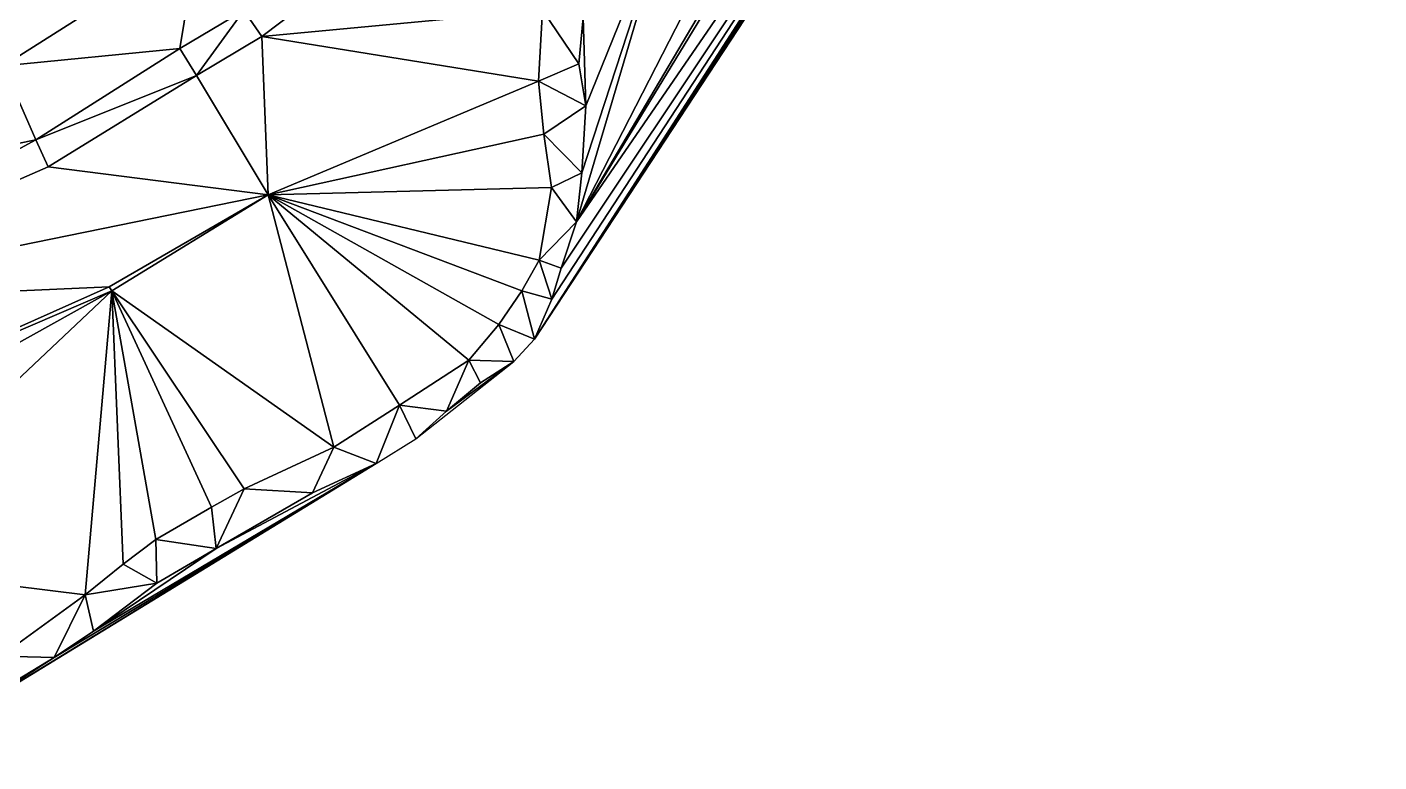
# Model space of a CAD drawing. Header units: millimetres. Extents: x 279405 to 280904, y 534349 to 535918.
# Drawn here: x 280528.1 to 280852.7, y 534413.9 to 534590.3 of the extents above; entities that cross this region are included whole.
import ezdxf

# ---------------------------------------------------------------- set-up
doc = ezdxf.new("R2010")
doc.units = ezdxf.units.MM
doc.layers.add('Карьер_конец_отработки', color=1, linetype='Continuous')

msp = doc.modelspace()

# ---------------------------------------------------------------- linework, layer by layer
at = {"layer": 'Карьер_конец_отработки', "color": 21, "true_color": 0xff914f}
for points in [[(280852.676625, 534824.021549, 106.02495), (280843.201894, 534809.782047, 105.919491), (280649.930165, 534515.382328, 100.230335), (280852.676625, 534824.021549, 106.02495)], [(280843.201894, 534809.782047, 105.919491), (280834.188344, 534796.457676, 102.614223), (280649.930165, 534515.382328, 100.230335), (280843.201894, 534809.782047, 105.919491)], [(280834.188344, 534796.457676, 102.614223), (280828.239125, 534787.663212, 103.016047), (280649.930165, 534515.382328, 100.230335), (280834.188344, 534796.457676, 102.614223)], [(280828.239125, 534787.663212, 103.016047), (280820.776357, 534776.631168, 105.247966), (280649.930165, 534515.382328, 100.230335), (280828.239125, 534787.663212, 103.016047)], [(280820.776357, 534776.631168, 105.247966), (280813.092397, 534765.467685, 105.770556), (280649.930165, 534515.382328, 100.230335), (280820.776357, 534776.631168, 105.247966)], [(280813.092397, 534765.467685, 105.770556), (280803.078359, 534751.188358, 105.594301), (280649.930165, 534515.382328, 100.230335), (280813.092397, 534765.467685, 105.770556)], [(280803.078359, 534751.188358, 105.594301), (280800.784902, 534747.918155, 104.341974), (280649.930165, 534515.382328, 100.230335), (280803.078359, 534751.188358, 105.594301)], [(280800.784902, 534747.918155, 104.341974), (280792.927113, 534736.713382, 102.855258), (280649.930165, 534515.382328, 100.230335), (280800.784902, 534747.918155, 104.341974)], [(280792.927113, 534736.713382, 102.855258), (280788.498403, 534730.573337, 103.031914), (280649.930165, 534515.382328, 100.230335), (280792.927113, 534736.713382, 102.855258)], [(280788.498403, 534730.573337, 103.031914), (280654.132802, 534524.980289, 100.878718), (280649.930165, 534515.382328, 100.230335), (280788.498403, 534730.573337, 103.031914)], [(280654.132802, 534524.980289, 100.878718), (280788.498403, 534730.573337, 103.031914), (280656.369252, 534532.433292, 101.269347), (280654.132802, 534524.980289, 100.878718)], [(280660.065541, 534543.527042, 101.815254), (280656.369252, 534532.433292, 101.269347), (280788.498403, 534730.573337, 103.031914), (280660.065541, 534543.527042, 101.815254)], [(280736.675038, 534669.430362, 96.173808), (280660.065541, 534543.527042, 101.815254), (280788.498403, 534730.573337, 103.031914), (280736.675038, 534669.430362, 96.173808)], [(280736.675038, 534669.430362, 96.173808), (280730.92455, 534663.53281, 96.247979), (280660.065541, 534543.527042, 101.815254), (280736.675038, 534669.430362, 96.173808)], [(280730.92455, 534663.53281, 96.247979), (280713.995961, 534648.793857, 101.161641), (280660.065541, 534543.527042, 101.815254), (280730.92455, 534663.53281, 96.247979)], [(280713.995961, 534648.793857, 101.161641), (280684.637074, 534626.584171, 102.849197), (280660.065541, 534543.527042, 101.815254), (280713.995961, 534648.793857, 101.161641)], [(280661.315297, 534555.260746, 102.448939), (280660.065541, 534543.527042, 101.815254), (280684.637074, 534626.584171, 102.849197), (280661.315297, 534555.260746, 102.448939)], [(280662.244618, 534571.382816, 103.106688), (280661.315297, 534555.260746, 102.448939), (280684.637074, 534626.584171, 102.849197), (280662.244618, 534571.382816, 103.106688)], [(280661.646596, 534592.598697, 103.048519), (280662.244618, 534571.382816, 103.106688), (280684.637074, 534626.584171, 102.849197), (280661.646596, 534592.598697, 103.048519)], [(280584.499989, 534588.000004, 88), (280627.499989, 534620.500004, 88), (280580.188466, 534594.258671, 77.999998), (280584.499989, 534588.000004, 88)], [(280651.873036, 534594.332645, 88.10939), (280627.499989, 534620.500004, 88), (280584.499989, 534588.000004, 88), (280651.873036, 534594.332645, 88.10939)], [(280522.499989, 534581.000004, 77.999998), (280568.999989, 534610.500004, 77.999998), (280515.499989, 534594.000004, 63.999998), (280522.499989, 534581.000004, 77.999998)], [(280564.838124, 534585.151371, 77.999998), (280568.999989, 534610.500004, 77.999998), (280522.499989, 534581.000004, 77.999998), (280564.838124, 534585.151371, 77.999998)], [(280580.188466, 534594.258671, 77.999998), (280568.999989, 534610.500004, 77.999998), (280564.838124, 534585.151371, 77.999998), (280580.188466, 534594.258671, 77.999998)], [(280568.819203, 534578.677433, 88), (280580.188466, 534594.258671, 77.999998), (280564.838124, 534585.151371, 77.999998), (280568.819203, 534578.677433, 88)], [(280584.499989, 534588.000004, 88), (280580.188466, 534594.258671, 77.999998), (280568.819203, 534578.677433, 88), (280584.499989, 534588.000004, 88)], [(280650.942738, 534577.30402, 88.149635), (280651.873036, 534594.332645, 88.10939), (280584.499989, 534588.000004, 88), (280650.942738, 534577.30402, 88.149635)], [(280660.552113, 534581.455326, 103.077456), (280651.873036, 534594.332645, 88.10939), (280650.942738, 534577.30402, 88.149635), (280660.552113, 534581.455326, 103.077456)], [(280660.552113, 534581.455326, 103.077456), (280661.646596, 534592.598697, 103.048519), (280651.873036, 534594.332645, 88.10939), (280660.552113, 534581.455326, 103.077456)], [(280662.244618, 534571.382816, 103.106688), (280661.646596, 534592.598697, 103.048519), (280660.552113, 534581.455326, 103.077456), (280662.244618, 534571.382816, 103.106688)], [(280585.999989, 534550.000004, 88), (280584.499989, 534588.000004, 88), (280568.819203, 534578.677433, 88), (280585.999989, 534550.000004, 88)], [(280585.999989, 534550.000004, 88), (280650.942738, 534577.30402, 88.149635), (280584.499989, 534588.000004, 88), (280585.999989, 534550.000004, 88)], [(280530.24706, 534563.234867, 77.999998), (280564.838124, 534585.151371, 77.999998), (280522.499989, 534581.000004, 77.999998), (280530.24706, 534563.234867, 77.999998)], [(280568.819203, 534578.677433, 88), (280564.838124, 534585.151371, 77.999998), (280530.24706, 534563.234867, 77.999998), (280568.819203, 534578.677433, 88)], [(280662.244618, 534571.382816, 103.106688), (280660.552113, 534581.455326, 103.077456), (280650.942738, 534577.30402, 88.149635), (280662.244618, 534571.382816, 103.106688)], [(280530.24706, 534563.234867, 77.999998), (280522.499989, 534581.000004, 77.999998), (280447.999989, 534546.500004, 77.999998), (280530.24706, 534563.234867, 77.999998)], [(280533.174062, 534556.757999, 84.57), (280568.819203, 534578.677433, 88), (280530.24706, 534563.234867, 77.999998), (280533.174062, 534556.757999, 84.57)], [(280585.999989, 534550.000004, 88), (280568.819203, 534578.677433, 88), (280533.174062, 534556.757999, 84.57), (280585.999989, 534550.000004, 88)], [(280652.188954, 534564.593143, 88.390707), (280650.942738, 534577.30402, 88.149635), (280585.999989, 534550.000004, 88), (280652.188954, 534564.593143, 88.390707)], [(280652.188954, 534564.593143, 88.390707), (280662.244618, 534571.382816, 103.106688), (280650.942738, 534577.30402, 88.149635), (280652.188954, 534564.593143, 88.390707)], [(280661.315297, 534555.260746, 102.448939), (280662.244618, 534571.382816, 103.106688), (280652.188954, 534564.593143, 88.390707), (280661.315297, 534555.260746, 102.448939)], [(280458.030751, 534523.905033, 77.999998), (280530.24706, 534563.234867, 77.999998), (280447.999989, 534546.500004, 77.999998), (280458.030751, 534523.905033, 77.999998)], [(280533.174062, 534556.757999, 84.57), (280530.24706, 534563.234867, 77.999998), (280458.030751, 534523.905033, 77.999998), (280533.174062, 534556.757999, 84.57)], [(280654.017934, 534551.737003, 88.162951), (280652.188954, 534564.593143, 88.390707), (280585.999989, 534550.000004, 88), (280654.017934, 534551.737003, 88.162951)], [(280654.017934, 534551.737003, 88.162951), (280661.315297, 534555.260746, 102.448939), (280652.188954, 534564.593143, 88.390707), (280654.017934, 534551.737003, 88.162951)], [(280533.174062, 534556.757999, 84.57), (280458.030751, 534523.905033, 77.999998), (280585.999989, 534550.000004, 88), (280533.174062, 534556.757999, 84.57)], [(280660.065541, 534543.527042, 101.815254), (280661.315297, 534555.260746, 102.448939), (280654.017934, 534551.737003, 88.162951), (280660.065541, 534543.527042, 101.815254)], [(280547.83373, 534527.963993, 84.57), (280585.999989, 534550.000004, 88), (280458.030751, 534523.905033, 77.999998), (280547.83373, 534527.963993, 84.57)], [(280548.499989, 534527.000004, 88), (280585.999989, 534550.000004, 88), (280547.83373, 534527.963993, 84.57), (280548.499989, 534527.000004, 88)], [(280601.755483, 534489.45795, 87.884722), (280585.999989, 534550.000004, 88), (280548.499989, 534527.000004, 88), (280601.755483, 534489.45795, 87.884722)], [(280651.054799, 534534.319645, 89.368637), (280654.017934, 534551.737003, 88.162951), (280585.999989, 534550.000004, 88), (280651.054799, 534534.319645, 89.368637)], [(280601.755483, 534489.45795, 87.884722), (280617.560658, 534499.523441, 88.154574), (280585.999989, 534550.000004, 88), (280601.755483, 534489.45795, 87.884722)], [(280617.560658, 534499.523441, 88.154574), (280634.161, 534510.323307, 87.984491), (280585.999989, 534550.000004, 88), (280617.560658, 534499.523441, 88.154574)], [(280634.161, 534510.323307, 87.984491), (280641.373891, 534518.861088, 87.976749), (280585.999989, 534550.000004, 88), (280634.161, 534510.323307, 87.984491)], [(280641.373891, 534518.861088, 87.976749), (280646.883412, 534526.929142, 87.870977), (280585.999989, 534550.000004, 88), (280641.373891, 534518.861088, 87.976749)], [(280646.883412, 534526.929142, 87.870977), (280651.054799, 534534.319645, 89.368637), (280585.999989, 534550.000004, 88), (280646.883412, 534526.929142, 87.870977)], [(280660.065541, 534543.527042, 101.815254), (280654.017934, 534551.737003, 88.162951), (280651.054799, 534534.319645, 89.368637), (280660.065541, 534543.527042, 101.815254)], [(280656.369252, 534532.433292, 101.269347), (280660.065541, 534543.527042, 101.815254), (280651.054799, 534534.319645, 89.368637), (280656.369252, 534532.433292, 101.269347)], [(280654.132802, 534524.980289, 100.878718), (280651.054799, 534534.319645, 89.368637), (280646.883412, 534526.929142, 87.870977), (280654.132802, 534524.980289, 100.878718)], [(280654.132802, 534524.980289, 100.878718), (280656.369252, 534532.433292, 101.269347), (280651.054799, 534534.319645, 89.368637), (280654.132802, 534524.980289, 100.878718)], [(280479.34203, 534461.729313, 88), (280548.499989, 534527.000004, 88), (280453.659902, 534474.154361, 88), (280479.34203, 534461.729313, 88)], [(280548.499989, 534527.000004, 88), (280470.854848, 534493.609012, 77.999998), (280453.659902, 534474.154361, 88), (280548.499989, 534527.000004, 88)], [(280470.854848, 534493.609012, 77.999998), (280547.83373, 534527.963993, 84.57), (280458.030751, 534523.905033, 77.999998), (280470.854848, 534493.609012, 77.999998)], [(280548.499989, 534527.000004, 88), (280547.83373, 534527.963993, 84.57), (280470.854848, 534493.609012, 77.999998), (280548.499989, 534527.000004, 88)], [(280542.073964, 534453.941837, 87.107313), (280548.499989, 534527.000004, 88), (280479.34203, 534461.729313, 88), (280542.073964, 534453.941837, 87.107313)], [(280551.209828, 534461.3559, 87.276222), (280548.499989, 534527.000004, 88), (280542.073964, 534453.941837, 87.107313), (280551.209828, 534461.3559, 87.276222)], [(280551.209828, 534461.3559, 87.276222), (280559.078359, 534467.230961, 87.112225), (280548.499989, 534527.000004, 88), (280551.209828, 534461.3559, 87.276222)], [(280559.078359, 534467.230961, 87.112225), (280572.38683, 534474.989261, 87.352682), (280548.499989, 534527.000004, 88), (280559.078359, 534467.230961, 87.112225)], [(280572.38683, 534474.989261, 87.352682), (280580.245595, 534479.460514, 87.239359), (280548.499989, 534527.000004, 88), (280572.38683, 534474.989261, 87.352682)], [(280580.245595, 534479.460514, 87.239359), (280601.755483, 534489.45795, 87.884722), (280548.499989, 534527.000004, 88), (280580.245595, 534479.460514, 87.239359)], [(280649.930165, 534515.382328, 100.230335), (280646.883412, 534526.929142, 87.870977), (280641.373891, 534518.861088, 87.976749), (280649.930165, 534515.382328, 100.230335)], [(280649.930165, 534515.382328, 100.230335), (280654.132802, 534524.980289, 100.878718), (280646.883412, 534526.929142, 87.870977), (280649.930165, 534515.382328, 100.230335)], [(280644.962514, 534509.983768, 99.691114), (280641.373891, 534518.861088, 87.976749), (280634.161, 534510.323307, 87.984491), (280644.962514, 534509.983768, 99.691114)], [(280644.962514, 534509.983768, 99.691114), (280649.930165, 534515.382328, 100.230335), (280641.373891, 534518.861088, 87.976749), (280644.962514, 534509.983768, 99.691114)], [(280628.792836, 534498.102604, 98.551757), (280634.161, 534510.323307, 87.984491), (280617.560658, 534499.523441, 88.154574), (280628.792836, 534498.102604, 98.551757)], [(280644.962514, 534509.983768, 99.691114), (280628.792836, 534498.102604, 98.551757), (280621.437978, 534491.415531, 99.084009), (280644.962514, 534509.983768, 99.691114)], [(280637.018056, 534504.905216, 98.94843), (280634.161, 534510.323307, 87.984491), (280628.792836, 534498.102604, 98.551757), (280637.018056, 534504.905216, 98.94843)], [(280644.962514, 534509.983768, 99.691114), (280637.018056, 534504.905216, 98.94843), (280628.792836, 534498.102604, 98.551757), (280644.962514, 534509.983768, 99.691114)], [(280637.018056, 534504.905216, 98.94843), (280644.962514, 534509.983768, 99.691114), (280634.161, 534510.323307, 87.984491), (280637.018056, 534504.905216, 98.94843)], [(280611.899159, 534485.533695, 99.492625), (280617.560658, 534499.523441, 88.154574), (280601.755483, 534489.45795, 87.884722), (280611.899159, 534485.533695, 99.492625)], [(280621.437978, 534491.415531, 99.084009), (280617.560658, 534499.523441, 88.154574), (280611.899159, 534485.533695, 99.492625), (280621.437978, 534491.415531, 99.084009)], [(280621.437978, 534491.415531, 99.084009), (280628.792836, 534498.102604, 98.551757), (280617.560658, 534499.523441, 88.154574), (280621.437978, 534491.415531, 99.084009)], [(280596.627553, 534478.463382, 100.811691), (280601.755483, 534489.45795, 87.884722), (280580.245595, 534479.460514, 87.239359), (280596.627553, 534478.463382, 100.811691)], [(280611.899159, 534485.533695, 99.492625), (280601.755483, 534489.45795, 87.884722), (280596.627553, 534478.463382, 100.811691), (280611.899159, 534485.533695, 99.492625)], [(280611.899159, 534485.533695, 99.492625), (280511.985585, 534424.434696, 100.405504), (280494.844228, 534413.851505, 100.095181), (280611.899159, 534485.533695, 99.492625)], [(280611.899159, 534485.533695, 99.492625), (280534.647206, 534438.967533, 100.371504), (280511.985585, 534424.434696, 100.405504), (280611.899159, 534485.533695, 99.492625)], [(280611.899159, 534485.533695, 99.492625), (280544.105824, 534445.294376, 100.577536), (280534.647206, 534438.967533, 100.371504), (280611.899159, 534485.533695, 99.492625)], [(280611.899159, 534485.533695, 99.492625), (280573.557607, 534465.133487, 101.314477), (280544.105824, 534445.294376, 100.577536), (280611.899159, 534485.533695, 99.492625)], [(280611.899159, 534485.533695, 99.492625), (280596.627553, 534478.463382, 100.811691), (280573.557607, 534465.133487, 101.314477), (280611.899159, 534485.533695, 99.492625)], [(280573.557607, 534465.133487, 101.314477), (280580.245595, 534479.460514, 87.239359), (280572.38683, 534474.989261, 87.352682), (280573.557607, 534465.133487, 101.314477)], [(280596.627553, 534478.463382, 100.811691), (280580.245595, 534479.460514, 87.239359), (280573.557607, 534465.133487, 101.314477), (280596.627553, 534478.463382, 100.811691)], [(280573.557607, 534465.133487, 101.314477), (280572.38683, 534474.989261, 87.352682), (280559.078359, 534467.230961, 87.112225), (280573.557607, 534465.133487, 101.314477)], [(280573.557607, 534465.133487, 101.314477), (280559.307729, 534456.807316, 101.117471), (280544.105824, 534445.294376, 100.577536), (280573.557607, 534465.133487, 101.314477)], [(280559.307729, 534456.807316, 101.117471), (280559.078359, 534467.230961, 87.112225), (280551.209828, 534461.3559, 87.276222), (280559.307729, 534456.807316, 101.117471)], [(280559.307729, 534456.807316, 101.117471), (280573.557607, 534465.133487, 101.314477), (280559.078359, 534467.230961, 87.112225), (280559.307729, 534456.807316, 101.117471)], [(280521.817983, 534439.233829, 88), (280542.073964, 534453.941837, 87.107313), (280479.34203, 534461.729313, 88), (280521.817983, 534439.233829, 88)], [(280559.307729, 534456.807316, 101.117471), (280551.209828, 534461.3559, 87.276222), (280542.073964, 534453.941837, 87.107313), (280559.307729, 534456.807316, 101.117471)], [(280544.105824, 534445.294376, 100.577536), (280559.307729, 534456.807316, 101.117471), (280542.073964, 534453.941837, 87.107313), (280544.105824, 534445.294376, 100.577536)], [(280534.647206, 534438.967533, 100.371504), (280542.073964, 534453.941837, 87.107313), (280521.817983, 534439.233829, 88), (280534.647206, 534438.967533, 100.371504)], [(280544.105824, 534445.294376, 100.577536), (280542.073964, 534453.941837, 87.107313), (280534.647206, 534438.967533, 100.371504), (280544.105824, 534445.294376, 100.577536)], [(280534.647206, 534438.967533, 100.371504), (280521.791493, 534431.088932, 100.418774), (280511.985585, 534424.434696, 100.405504), (280534.647206, 534438.967533, 100.371504)], [(280534.647206, 534438.967533, 100.371504), (280521.817983, 534439.233829, 88), (280521.791493, 534431.088932, 100.418774), (280534.647206, 534438.967533, 100.371504)]]:
    msp.add_3dface(points, dxfattribs=at)

doc.saveas('drawing.dxf')
